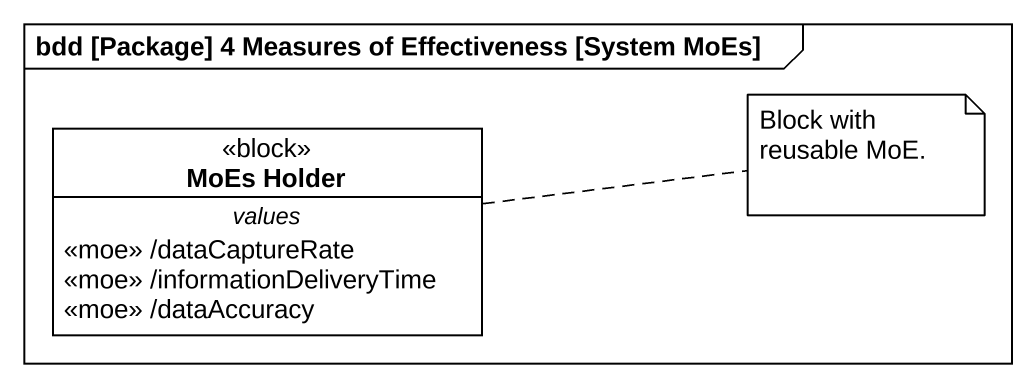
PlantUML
@startuml
mainframe bdd [Package] 4 Measures of Effectiveness [System MoEs]
hide circle
hide empty members
class "MoEs Holder" as MoEs_Holder <<block>> {
  -- values --
  <<moe>> /dataCaptureRate
  <<moe>> /informationDeliveryTime
  <<moe>> /dataAccuracy
}
note right of MoEs_Holder : Block with reusable MoE.
@enduml
